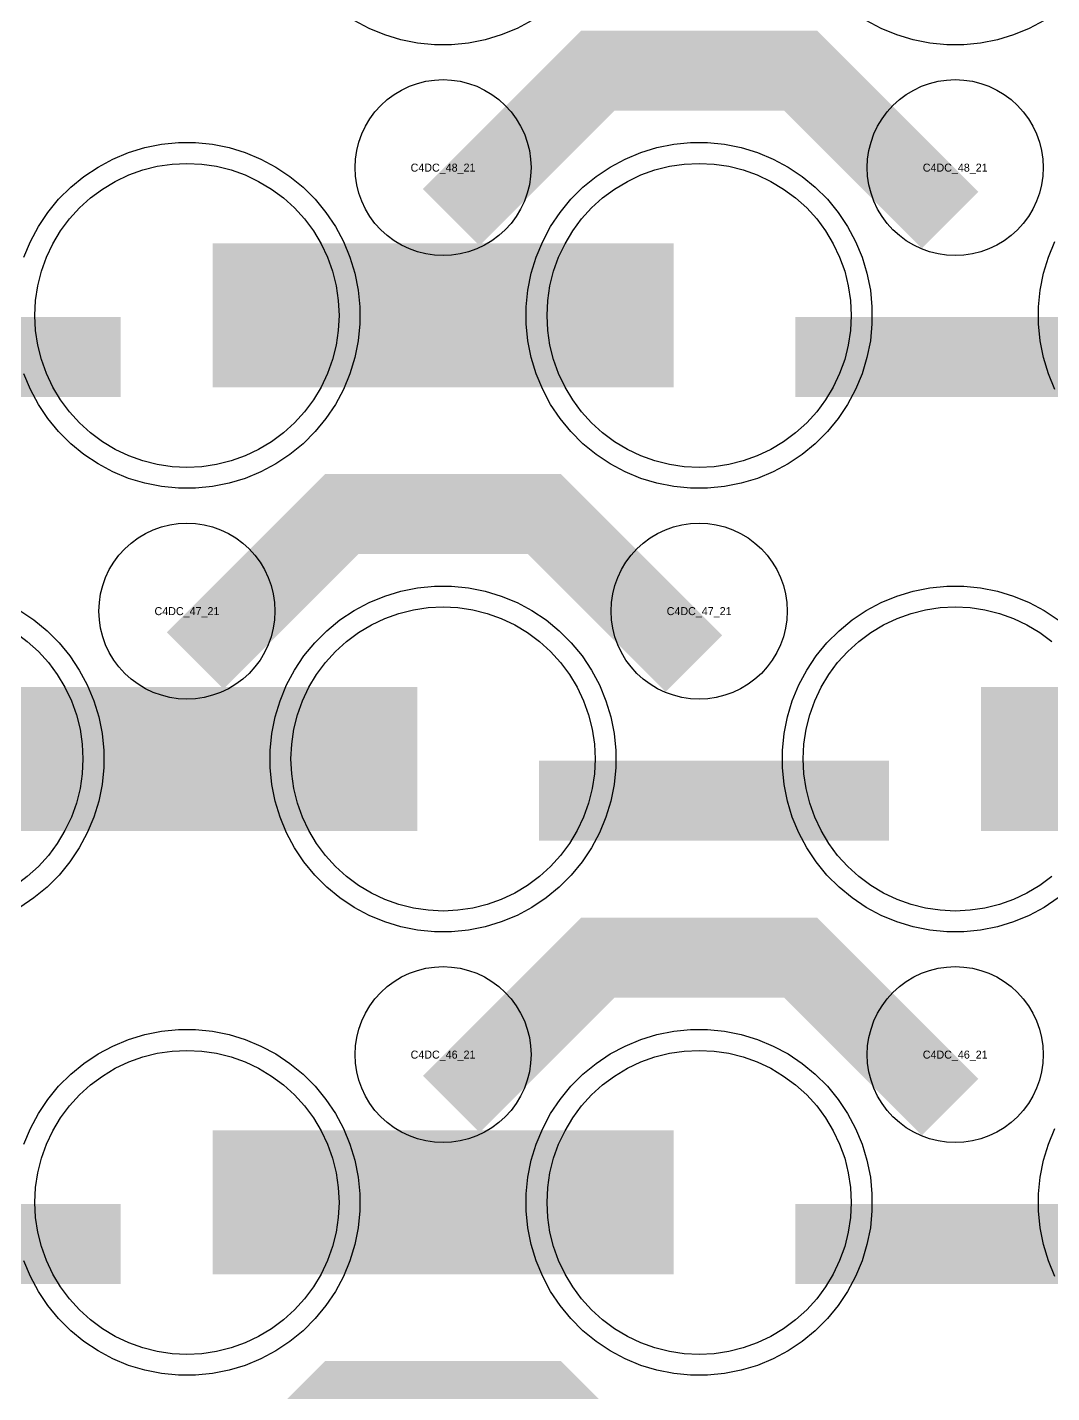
# Model space of a CAD drawing. Extents: x -11880 to 11880, y -14992 to 14992.
# Drawn here: x -5329.9 to -5009.9, y -8525.1 to -8098.5 of the extents above; entities that cross this region are included whole.
import ezdxf
from ezdxf.enums import TextEntityAlignment as Align

# ---------------------------------------------------------------- set-up
doc = ezdxf.new("R2010")
doc.units = 0
doc.header["$MEASUREMENT"] = 0
for name, color, linetype in [('GDS_775_DT_237', 138, 'CONTINUOUS'), ('RDL1_FS', 34, 'CONTINUOUS'), ('RDL_BS', 160, 'CONTINUOUS')]:
    doc.layers.add(name, color=color, linetype=linetype)

msp = doc.modelspace()

# ---------------------------------------------------------------- linework, layer by layer
at = {"layer": 'RDL1_FS', "color": 240, "true_color": 0xed1f24}
for points in [[(-5280, -8235.999), (-5284.657, -8235.77), (-5289.268, -8235.086), (-5293.791, -8233.954), (-5298.181, -8232.382), (-5302.395, -8230.39), (-5306.395, -8227.992), (-5310.14, -8225.214), (-5313.594, -8222.084), (-5316.724, -8218.63), (-5319.502, -8214.885), (-5321.9, -8210.885), (-5323.892, -8206.671), (-5325.464, -8202.281), (-5326.596, -8197.758), (-5327.28, -8193.147), (-5327.509, -8188.49), (-5327.28, -8183.833), (-5326.596, -8179.222), (-5325.464, -8174.699), (-5323.892, -8170.309), (-5321.9, -8166.095), (-5319.502, -8162.095), (-5316.724, -8158.35), (-5313.594, -8154.896), (-5310.14, -8151.766), (-5306.395, -8148.988), (-5302.395, -8146.59), (-5298.181, -8144.598), (-5293.791, -8143.026), (-5289.268, -8141.894), (-5284.657, -8141.21), (-5280, -8140.981), (-5275.343, -8141.21), (-5270.732, -8141.894), (-5266.209, -8143.026), (-5261.819, -8144.598), (-5257.605, -8146.59), (-5253.605, -8148.988), (-5249.86, -8151.766), (-5246.406, -8154.896), (-5243.276, -8158.35), (-5240.498, -8162.095), (-5238.1, -8166.095), (-5236.108, -8170.309), (-5234.536, -8174.699), (-5233.404, -8179.222), (-5232.72, -8183.833), (-5232.491, -8188.49), (-5232.72, -8193.147), (-5233.404, -8197.758), (-5234.536, -8202.281), (-5236.108, -8206.671), (-5238.1, -8210.885), (-5240.498, -8214.885), (-5243.276, -8218.63), (-5246.406, -8222.084), (-5249.86, -8225.214), (-5253.605, -8227.992), (-5257.605, -8230.39), (-5261.819, -8232.382), (-5266.209, -8233.954), (-5270.732, -8235.086), (-5275.343, -8235.77)], [(-5120, -8235.999), (-5124.657, -8235.77), (-5129.268, -8235.086), (-5133.791, -8233.954), (-5138.181, -8232.382), (-5142.395, -8230.39), (-5146.395, -8227.992), (-5150.14, -8225.214), (-5153.594, -8222.084), (-5156.724, -8218.63), (-5159.502, -8214.885), (-5161.9, -8210.885), (-5163.892, -8206.671), (-5165.464, -8202.281), (-5166.596, -8197.758), (-5167.28, -8193.147), (-5167.509, -8188.49), (-5167.28, -8183.833), (-5166.596, -8179.222), (-5165.464, -8174.699), (-5163.892, -8170.309), (-5161.9, -8166.095), (-5159.502, -8162.095), (-5156.724, -8158.35), (-5153.594, -8154.896), (-5150.14, -8151.766), (-5146.395, -8148.988), (-5142.395, -8146.59), (-5138.181, -8144.598), (-5133.791, -8143.026), (-5129.268, -8141.894), (-5124.657, -8141.21), (-5120, -8140.981), (-5115.343, -8141.21), (-5110.732, -8141.894), (-5106.209, -8143.026), (-5101.819, -8144.598), (-5097.605, -8146.59), (-5093.605, -8148.988), (-5089.86, -8151.766), (-5086.406, -8154.896), (-5083.276, -8158.35), (-5080.498, -8162.095), (-5078.1, -8166.095), (-5076.108, -8170.309), (-5074.536, -8174.699), (-5073.404, -8179.222), (-5072.72, -8183.833), (-5072.491, -8188.49), (-5072.72, -8193.147), (-5073.404, -8197.758), (-5074.536, -8202.281), (-5076.108, -8206.671), (-5078.1, -8210.885), (-5080.498, -8214.885), (-5083.276, -8218.63), (-5086.406, -8222.084), (-5089.86, -8225.214), (-5093.605, -8227.992), (-5097.605, -8230.39), (-5101.819, -8232.382), (-5106.209, -8233.954), (-5110.732, -8235.086), (-5115.343, -8235.77)], [(-5200, -8374.564), (-5204.657, -8374.335), (-5209.268, -8373.651), (-5213.791, -8372.519), (-5218.181, -8370.947), (-5222.395, -8368.955), (-5226.395, -8366.557), (-5230.14, -8363.779), (-5233.594, -8360.649), (-5236.724, -8357.195), (-5239.502, -8353.45), (-5241.9, -8349.45), (-5243.892, -8345.236), (-5245.464, -8340.846), (-5246.596, -8336.323), (-5247.28, -8331.712), (-5247.509, -8327.055), (-5247.28, -8322.398), (-5246.596, -8317.787), (-5245.464, -8313.264), (-5243.892, -8308.874), (-5241.9, -8304.66), (-5239.502, -8300.66), (-5236.724, -8296.915), (-5233.594, -8293.461), (-5230.14, -8290.331), (-5226.395, -8287.553), (-5222.395, -8285.155), (-5218.181, -8283.163), (-5213.791, -8281.591), (-5209.268, -8280.459), (-5204.657, -8279.775), (-5200, -8279.546), (-5195.343, -8279.775), (-5190.732, -8280.459), (-5186.209, -8281.591), (-5181.819, -8283.163), (-5177.605, -8285.155), (-5173.605, -8287.553), (-5169.86, -8290.331), (-5166.406, -8293.461), (-5163.276, -8296.915), (-5160.498, -8300.66), (-5158.1, -8304.66), (-5156.108, -8308.874), (-5154.536, -8313.264), (-5153.404, -8317.787), (-5152.72, -8322.398), (-5152.491, -8327.055), (-5152.72, -8331.712), (-5153.404, -8336.323), (-5154.536, -8340.846), (-5156.108, -8345.236), (-5158.1, -8349.45), (-5160.498, -8353.45), (-5163.276, -8357.195), (-5166.406, -8360.649), (-5169.86, -8363.779), (-5173.605, -8366.557), (-5177.605, -8368.955), (-5181.819, -8370.947), (-5186.209, -8372.519), (-5190.732, -8373.651), (-5195.343, -8374.335)]]:
    msp.add_lwpolyline(points, close=True, dxfattribs=at)
for points in [[(-5271.998, -8188.49, 45, 45, 0), (-5199.998, -8188.49, 45, 45, 0)], [(-5199.998, -8188.49, 45, 45, 0), (-5127.998, -8188.49, 45, 45, 0)], [(-5351.998, -8327.055, 45, 45, 0), (-5279.998, -8327.055, 45, 45, 0)], [(-5279.998, -8327.055, 45, 45, 0), (-5207.998, -8327.055, 45, 45, 0)], [(-5031.998, -8327.055, 45, 45, 0), (-4959.998, -8327.055, 45, 45, 0)]]:
    msp.add_lwpolyline(points, format="xyseb", dxfattribs=at)
for points in [[(-5009.86, -8363.779), (-5013.605, -8366.557), (-5017.605, -8368.955), (-5021.819, -8370.947), (-5026.209, -8372.519), (-5030.732, -8373.651), (-5035.343, -8374.335), (-5040, -8374.564), (-5044.657, -8374.335), (-5049.268, -8373.651), (-5053.791, -8372.519), (-5058.181, -8370.947), (-5062.395, -8368.955), (-5066.395, -8366.557), (-5070.14, -8363.779), (-5073.594, -8360.649), (-5076.724, -8357.195), (-5079.502, -8353.45), (-5081.9, -8349.45), (-5083.892, -8345.236), (-5085.464, -8340.846), (-5086.596, -8336.323), (-5087.28, -8331.712), (-5087.509, -8327.055), (-5087.28, -8322.398), (-5086.596, -8317.787), (-5085.464, -8313.264), (-5083.892, -8308.874), (-5081.9, -8304.66), (-5079.502, -8300.66), (-5076.724, -8296.915), (-5073.594, -8293.461), (-5070.14, -8290.331), (-5066.395, -8287.553), (-5062.395, -8285.155), (-5058.181, -8283.163), (-5053.791, -8281.591), (-5049.268, -8280.459), (-5044.657, -8279.775), (-5040, -8279.546), (-5035.343, -8279.775), (-5030.732, -8280.459), (-5026.209, -8281.591), (-5021.819, -8283.163), (-5017.605, -8285.155), (-5013.605, -8287.553), (-5009.86, -8290.331)], [(-5333.605, -8287.553), (-5329.86, -8290.331), (-5326.406, -8293.461), (-5323.276, -8296.915), (-5320.498, -8300.66), (-5318.1, -8304.66), (-5316.108, -8308.874), (-5314.536, -8313.264), (-5313.404, -8317.787), (-5312.72, -8322.398), (-5312.491, -8327.055), (-5312.72, -8331.712), (-5313.404, -8336.323), (-5314.536, -8340.846), (-5316.108, -8345.236), (-5318.1, -8349.45), (-5320.498, -8353.45), (-5323.276, -8357.195), (-5326.406, -8360.649), (-5329.86, -8363.779), (-5333.605, -8366.557)]]:
    msp.add_lwpolyline(points, dxfattribs=at)
at = {"layer": 'RDL1_FS'}
for points in [[(-5280, -8513.124), (-5284.657, -8512.895), (-5289.268, -8512.211), (-5293.791, -8511.079), (-5298.181, -8509.507), (-5302.395, -8507.515), (-5306.395, -8505.117), (-5310.14, -8502.339), (-5313.594, -8499.209), (-5316.724, -8495.755), (-5319.502, -8492.01), (-5321.9, -8488.01), (-5323.892, -8483.796), (-5325.464, -8479.406), (-5326.596, -8474.883), (-5327.28, -8470.272), (-5327.509, -8465.615), (-5327.28, -8460.958), (-5326.596, -8456.347), (-5325.464, -8451.824), (-5323.892, -8447.434), (-5321.9, -8443.22), (-5319.502, -8439.22), (-5316.724, -8435.475), (-5313.594, -8432.021), (-5310.14, -8428.891), (-5306.395, -8426.113), (-5302.395, -8423.715), (-5298.181, -8421.723), (-5293.791, -8420.151), (-5289.268, -8419.019), (-5284.657, -8418.335), (-5280, -8418.106), (-5275.343, -8418.335), (-5270.732, -8419.019), (-5266.209, -8420.151), (-5261.819, -8421.723), (-5257.605, -8423.715), (-5253.605, -8426.113), (-5249.86, -8428.891), (-5246.406, -8432.021), (-5243.276, -8435.475), (-5240.498, -8439.22), (-5238.1, -8443.22), (-5236.108, -8447.434), (-5234.536, -8451.824), (-5233.404, -8456.347), (-5232.72, -8460.958), (-5232.491, -8465.615), (-5232.72, -8470.272), (-5233.404, -8474.883), (-5234.536, -8479.406), (-5236.108, -8483.796), (-5238.1, -8488.01), (-5240.498, -8492.01), (-5243.276, -8495.755), (-5246.406, -8499.209), (-5249.86, -8502.339), (-5253.605, -8505.117), (-5257.605, -8507.515), (-5261.819, -8509.507), (-5266.209, -8511.079), (-5270.732, -8512.211), (-5275.343, -8512.895)], [(-5120, -8513.124), (-5124.657, -8512.895), (-5129.268, -8512.211), (-5133.791, -8511.079), (-5138.181, -8509.507), (-5142.395, -8507.515), (-5146.395, -8505.117), (-5150.14, -8502.339), (-5153.594, -8499.209), (-5156.724, -8495.755), (-5159.502, -8492.01), (-5161.9, -8488.01), (-5163.892, -8483.796), (-5165.464, -8479.406), (-5166.596, -8474.883), (-5167.28, -8470.272), (-5167.509, -8465.615), (-5167.28, -8460.958), (-5166.596, -8456.347), (-5165.464, -8451.824), (-5163.892, -8447.434), (-5161.9, -8443.22), (-5159.502, -8439.22), (-5156.724, -8435.475), (-5153.594, -8432.021), (-5150.14, -8428.891), (-5146.395, -8426.113), (-5142.395, -8423.715), (-5138.181, -8421.723), (-5133.791, -8420.151), (-5129.268, -8419.019), (-5124.657, -8418.335), (-5120, -8418.106), (-5115.343, -8418.335), (-5110.732, -8419.019), (-5106.209, -8420.151), (-5101.819, -8421.723), (-5097.605, -8423.715), (-5093.605, -8426.113), (-5089.86, -8428.891), (-5086.406, -8432.021), (-5083.276, -8435.475), (-5080.498, -8439.22), (-5078.1, -8443.22), (-5076.108, -8447.434), (-5074.536, -8451.824), (-5073.404, -8456.347), (-5072.72, -8460.958), (-5072.491, -8465.615), (-5072.72, -8470.272), (-5073.404, -8474.883), (-5074.536, -8479.406), (-5076.108, -8483.796), (-5078.1, -8488.01), (-5080.498, -8492.01), (-5083.276, -8495.755), (-5086.406, -8499.209), (-5089.86, -8502.339), (-5093.605, -8505.117), (-5097.605, -8507.515), (-5101.819, -8509.507), (-5106.209, -8511.079), (-5110.732, -8512.211), (-5115.343, -8512.895)]]:
    msp.add_lwpolyline(points, close=True, dxfattribs=at)
for points in [[(-5271.998, -8465.615, 45, 45, 0), (-5199.998, -8465.615, 45, 45, 0)], [(-5199.998, -8465.615, 45, 45, 0), (-5127.998, -8465.615, 45, 45, 0)]]:
    msp.add_lwpolyline(points, format="xyseb", dxfattribs=at)
at = {"layer": 'RDL_BS'}
for points in [[(-5172.223, -8096.308), (-5176.885, -8098.8), (-5181.795, -8100.831), (-5186.835, -8102.362), (-5192.062, -8103.408), (-5197.356, -8103.925), (-5202.644, -8103.925), (-5207.938, -8103.408), (-5213.165, -8102.362), (-5218.205, -8100.831), (-5223.115, -8098.8), (-5227.777, -8096.308)], [(-5012.223, -8096.308), (-5016.885, -8098.8), (-5021.795, -8100.831), (-5026.835, -8102.362), (-5032.062, -8103.408), (-5037.356, -8103.925), (-5042.644, -8103.925), (-5047.938, -8103.408), (-5053.165, -8102.362), (-5058.205, -8100.831), (-5063.115, -8098.8), (-5067.777, -8096.308)], [(-5330.906, -8447.41), (-5328.875, -8442.5), (-5326.383, -8437.838), (-5323.436, -8433.424), (-5320.074, -8429.323), (-5316.292, -8425.541), (-5312.191, -8422.179), (-5307.777, -8419.232), (-5303.115, -8416.74), (-5298.205, -8414.709), (-5293.165, -8413.178), (-5287.938, -8412.132), (-5282.644, -8411.615), (-5277.356, -8411.615), (-5272.062, -8412.132), (-5266.835, -8413.178), (-5261.795, -8414.709), (-5256.885, -8416.74), (-5252.223, -8419.232), (-5247.809, -8422.179), (-5243.708, -8425.541), (-5239.926, -8429.323), (-5236.564, -8433.424), (-5233.617, -8437.838), (-5231.125, -8442.5), (-5229.094, -8447.41), (-5227.563, -8452.45), (-5226.517, -8457.677), (-5226, -8462.971), (-5226, -8468.259), (-5226.517, -8473.553), (-5227.563, -8478.78), (-5229.094, -8483.82), (-5231.125, -8488.73), (-5233.617, -8493.392), (-5236.564, -8497.806), (-5239.926, -8501.907), (-5243.708, -8505.689), (-5247.809, -8509.051), (-5252.223, -8511.998), (-5256.885, -8514.49), (-5261.795, -8516.521), (-5266.835, -8518.052), (-5272.062, -8519.098), (-5277.356, -8519.615), (-5282.644, -8519.615), (-5287.938, -8519.098), (-5293.165, -8518.052), (-5298.205, -8516.521), (-5303.115, -8514.49), (-5307.777, -8511.998), (-5312.191, -8509.051), (-5316.292, -8505.689), (-5320.074, -8501.907), (-5323.436, -8497.806), (-5326.383, -8493.392), (-5328.875, -8488.73), (-5330.906, -8483.82)], [(-5008.875, -8488.73), (-5010.906, -8483.82), (-5012.437, -8478.78), (-5013.483, -8473.553), (-5014, -8468.259), (-5014, -8462.971), (-5013.483, -8457.677), (-5012.437, -8452.45), (-5010.906, -8447.41), (-5008.875, -8442.5)]]:
    msp.add_lwpolyline(points, dxfattribs=at)
for points in [[(-5197.438, -8157.804, 25, 25, 0), (-5151.623, -8111.989, 25, 25, 0), (-5118.07, -8111.989, 25, 25, 0)], [(-5041.599, -8158.703, 25, 25, 0), (-5088.313, -8111.989, 25, 25, 0), (-5118.071, -8111.989, 25, 25, 0)], [(-5277.438, -8296.369, 25, 25, 0), (-5231.623, -8250.554, 25, 25, 0), (-5198.07, -8250.554, 25, 25, 0)], [(-5121.599, -8297.268, 25, 25, 0), (-5168.313, -8250.554, 25, 25, 0), (-5198.071, -8250.554, 25, 25, 0)], [(-5197.438, -8434.929, 25, 25, 0), (-5151.623, -8389.114, 25, 25, 0), (-5118.07, -8389.114, 25, 25, 0)], [(-5041.599, -8435.828, 25, 25, 0), (-5088.313, -8389.114, 25, 25, 0), (-5118.071, -8389.114, 25, 25, 0)], [(-5409.984, -8478.628, 25, 25, 0), (-5300.719, -8478.628, 25, 25, 0)], [(-5089.984, -8478.628, 25, 25, 0), (-4980.719, -8478.628, 25, 25, 0)], [(-5200, -8629.18, 25, 25, 0), (-5200, -8515.179, 25, 25, 0)], [(-5277.438, -8573.494, 25, 25, 0), (-5231.623, -8527.679, 25, 25, 0), (-5198.07, -8527.679, 25, 25, 0)], [(-5121.599, -8574.393, 25, 25, 0), (-5168.313, -8527.679, 25, 25, 0), (-5198.071, -8527.679, 25, 25, 0)]]:
    msp.add_lwpolyline(points, format="xyseb", dxfattribs=at)
for points in [[(-5200, -8169.796), (-5202.693, -8169.664), (-5205.365, -8169.268), (-5207.984, -8168.611), (-5210.519, -8167.704), (-5212.956, -8166.552), (-5215.28, -8165.159), (-5217.443, -8163.556), (-5219.442, -8161.744), (-5221.254, -8159.745), (-5222.857, -8157.582), (-5224.25, -8155.258), (-5225.402, -8152.821), (-5226.309, -8150.286), (-5226.966, -8147.667), (-5227.362, -8144.995), (-5227.494, -8142.302), (-5227.362, -8139.609), (-5226.966, -8136.937), (-5226.309, -8134.318), (-5225.402, -8131.783), (-5224.25, -8129.346), (-5222.857, -8127.022), (-5221.254, -8124.859), (-5219.442, -8122.86), (-5217.443, -8121.048), (-5215.28, -8119.445), (-5212.956, -8118.052), (-5210.519, -8116.9), (-5207.984, -8115.993), (-5205.365, -8115.336), (-5202.693, -8114.94), (-5200, -8114.808), (-5197.307, -8114.94), (-5194.635, -8115.336), (-5192.016, -8115.993), (-5189.481, -8116.9), (-5187.044, -8118.052), (-5184.72, -8119.445), (-5182.557, -8121.048), (-5180.558, -8122.86), (-5178.746, -8124.859), (-5177.143, -8127.022), (-5175.75, -8129.346), (-5174.598, -8131.783), (-5173.691, -8134.318), (-5173.034, -8136.937), (-5172.638, -8139.609), (-5172.506, -8142.302), (-5172.638, -8144.995), (-5173.034, -8147.667), (-5173.691, -8150.286), (-5174.598, -8152.821), (-5175.75, -8155.258), (-5177.143, -8157.582), (-5178.746, -8159.745), (-5180.558, -8161.744), (-5182.557, -8163.556), (-5184.72, -8165.159), (-5187.044, -8166.552), (-5189.481, -8167.704), (-5192.016, -8168.611), (-5194.635, -8169.268), (-5197.307, -8169.664)], [(-5040, -8169.796), (-5042.693, -8169.664), (-5045.365, -8169.268), (-5047.984, -8168.611), (-5050.519, -8167.704), (-5052.956, -8166.552), (-5055.28, -8165.159), (-5057.443, -8163.556), (-5059.442, -8161.744), (-5061.254, -8159.745), (-5062.857, -8157.582), (-5064.25, -8155.258), (-5065.402, -8152.821), (-5066.309, -8150.286), (-5066.966, -8147.667), (-5067.362, -8144.995), (-5067.494, -8142.302), (-5067.362, -8139.609), (-5066.966, -8136.937), (-5066.309, -8134.318), (-5065.402, -8131.783), (-5064.25, -8129.346), (-5062.857, -8127.022), (-5061.254, -8124.859), (-5059.442, -8122.86), (-5057.443, -8121.048), (-5055.28, -8119.445), (-5052.956, -8118.052), (-5050.519, -8116.9), (-5047.984, -8115.993), (-5045.365, -8115.336), (-5042.693, -8114.94), (-5040, -8114.808), (-5037.307, -8114.94), (-5034.635, -8115.336), (-5032.016, -8115.993), (-5029.481, -8116.9), (-5027.044, -8118.052), (-5024.72, -8119.445), (-5022.557, -8121.048), (-5020.558, -8122.86), (-5018.746, -8124.859), (-5017.143, -8127.022), (-5015.75, -8129.346), (-5014.598, -8131.783), (-5013.691, -8134.318), (-5013.034, -8136.937), (-5012.638, -8139.609), (-5012.506, -8142.302), (-5012.638, -8144.995), (-5013.034, -8147.667), (-5013.691, -8150.286), (-5014.598, -8152.821), (-5015.75, -8155.258), (-5017.143, -8157.582), (-5018.746, -8159.745), (-5020.558, -8161.744), (-5022.557, -8163.556), (-5024.72, -8165.159), (-5027.044, -8166.552), (-5029.481, -8167.704), (-5032.016, -8168.611), (-5034.635, -8169.268), (-5037.307, -8169.664)], [(-5280, -8308.361), (-5282.693, -8308.229), (-5285.365, -8307.833), (-5287.984, -8307.176), (-5290.519, -8306.269), (-5292.956, -8305.117), (-5295.28, -8303.724), (-5297.443, -8302.121), (-5299.442, -8300.309), (-5301.254, -8298.31), (-5302.857, -8296.147), (-5304.25, -8293.823), (-5305.402, -8291.386), (-5306.309, -8288.851), (-5306.966, -8286.232), (-5307.362, -8283.56), (-5307.494, -8280.867), (-5307.362, -8278.174), (-5306.966, -8275.502), (-5306.309, -8272.883), (-5305.402, -8270.348), (-5304.25, -8267.911), (-5302.857, -8265.587), (-5301.254, -8263.424), (-5299.442, -8261.425), (-5297.443, -8259.613), (-5295.28, -8258.01), (-5292.956, -8256.617), (-5290.519, -8255.465), (-5287.984, -8254.558), (-5285.365, -8253.901), (-5282.693, -8253.505), (-5280, -8253.373), (-5277.307, -8253.505), (-5274.635, -8253.901), (-5272.016, -8254.558), (-5269.481, -8255.465), (-5267.044, -8256.617), (-5264.72, -8258.01), (-5262.557, -8259.613), (-5260.558, -8261.425), (-5258.746, -8263.424), (-5257.143, -8265.587), (-5255.75, -8267.911), (-5254.598, -8270.348), (-5253.691, -8272.883), (-5253.034, -8275.502), (-5252.638, -8278.174), (-5252.506, -8280.867), (-5252.638, -8283.56), (-5253.034, -8286.232), (-5253.691, -8288.851), (-5254.598, -8291.386), (-5255.75, -8293.823), (-5257.143, -8296.147), (-5258.746, -8298.31), (-5260.558, -8300.309), (-5262.557, -8302.121), (-5264.72, -8303.724), (-5267.044, -8305.117), (-5269.481, -8306.269), (-5272.016, -8307.176), (-5274.635, -8307.833), (-5277.307, -8308.229)], [(-5120, -8308.361), (-5122.693, -8308.229), (-5125.365, -8307.833), (-5127.984, -8307.176), (-5130.519, -8306.269), (-5132.956, -8305.117), (-5135.28, -8303.724), (-5137.443, -8302.121), (-5139.442, -8300.309), (-5141.254, -8298.31), (-5142.857, -8296.147), (-5144.25, -8293.823), (-5145.402, -8291.386), (-5146.309, -8288.851), (-5146.966, -8286.232), (-5147.362, -8283.56), (-5147.494, -8280.867), (-5147.362, -8278.174), (-5146.966, -8275.502), (-5146.309, -8272.883), (-5145.402, -8270.348), (-5144.25, -8267.911), (-5142.857, -8265.587), (-5141.254, -8263.424), (-5139.442, -8261.425), (-5137.443, -8259.613), (-5135.28, -8258.01), (-5132.956, -8256.617), (-5130.519, -8255.465), (-5127.984, -8254.558), (-5125.365, -8253.901), (-5122.693, -8253.505), (-5120, -8253.373), (-5117.307, -8253.505), (-5114.635, -8253.901), (-5112.016, -8254.558), (-5109.481, -8255.465), (-5107.044, -8256.617), (-5104.72, -8258.01), (-5102.557, -8259.613), (-5100.558, -8261.425), (-5098.746, -8263.424), (-5097.143, -8265.587), (-5095.75, -8267.911), (-5094.598, -8270.348), (-5093.691, -8272.883), (-5093.034, -8275.502), (-5092.638, -8278.174), (-5092.506, -8280.867), (-5092.638, -8283.56), (-5093.034, -8286.232), (-5093.691, -8288.851), (-5094.598, -8291.386), (-5095.75, -8293.823), (-5097.143, -8296.147), (-5098.746, -8298.31), (-5100.558, -8300.309), (-5102.557, -8302.121), (-5104.72, -8303.724), (-5107.044, -8305.117), (-5109.481, -8306.269), (-5112.016, -8307.176), (-5114.635, -8307.833), (-5117.307, -8308.229)], [(-5200, -8446.921), (-5202.693, -8446.789), (-5205.365, -8446.393), (-5207.984, -8445.736), (-5210.519, -8444.829), (-5212.956, -8443.677), (-5215.28, -8442.284), (-5217.443, -8440.681), (-5219.442, -8438.869), (-5221.254, -8436.87), (-5222.857, -8434.707), (-5224.25, -8432.383), (-5225.402, -8429.946), (-5226.309, -8427.411), (-5226.966, -8424.792), (-5227.362, -8422.12), (-5227.494, -8419.427), (-5227.362, -8416.734), (-5226.966, -8414.062), (-5226.309, -8411.443), (-5225.402, -8408.908), (-5224.25, -8406.471), (-5222.857, -8404.147), (-5221.254, -8401.984), (-5219.442, -8399.985), (-5217.443, -8398.173), (-5215.28, -8396.57), (-5212.956, -8395.177), (-5210.519, -8394.025), (-5207.984, -8393.118), (-5205.365, -8392.461), (-5202.693, -8392.065), (-5200, -8391.933), (-5197.307, -8392.065), (-5194.635, -8392.461), (-5192.016, -8393.118), (-5189.481, -8394.025), (-5187.044, -8395.177), (-5184.72, -8396.57), (-5182.557, -8398.173), (-5180.558, -8399.985), (-5178.746, -8401.984), (-5177.143, -8404.147), (-5175.75, -8406.471), (-5174.598, -8408.908), (-5173.691, -8411.443), (-5173.034, -8414.062), (-5172.638, -8416.734), (-5172.506, -8419.427), (-5172.638, -8422.12), (-5173.034, -8424.792), (-5173.691, -8427.411), (-5174.598, -8429.946), (-5175.75, -8432.383), (-5177.143, -8434.707), (-5178.746, -8436.87), (-5180.558, -8438.869), (-5182.557, -8440.681), (-5184.72, -8442.284), (-5187.044, -8443.677), (-5189.481, -8444.829), (-5192.016, -8445.736), (-5194.635, -8446.393), (-5197.307, -8446.789)], [(-5040, -8446.921), (-5042.693, -8446.789), (-5045.365, -8446.393), (-5047.984, -8445.736), (-5050.519, -8444.829), (-5052.956, -8443.677), (-5055.28, -8442.284), (-5057.443, -8440.681), (-5059.442, -8438.869), (-5061.254, -8436.87), (-5062.857, -8434.707), (-5064.25, -8432.383), (-5065.402, -8429.946), (-5066.309, -8427.411), (-5066.966, -8424.792), (-5067.362, -8422.12), (-5067.494, -8419.427), (-5067.362, -8416.734), (-5066.966, -8414.062), (-5066.309, -8411.443), (-5065.402, -8408.908), (-5064.25, -8406.471), (-5062.857, -8404.147), (-5061.254, -8401.984), (-5059.442, -8399.985), (-5057.443, -8398.173), (-5055.28, -8396.57), (-5052.956, -8395.177), (-5050.519, -8394.025), (-5047.984, -8393.118), (-5045.365, -8392.461), (-5042.693, -8392.065), (-5040, -8391.933), (-5037.307, -8392.065), (-5034.635, -8392.461), (-5032.016, -8393.118), (-5029.481, -8394.025), (-5027.044, -8395.177), (-5024.72, -8396.57), (-5022.557, -8398.173), (-5020.558, -8399.985), (-5018.746, -8401.984), (-5017.143, -8404.147), (-5015.75, -8406.471), (-5014.598, -8408.908), (-5013.691, -8411.443), (-5013.034, -8414.062), (-5012.638, -8416.734), (-5012.506, -8419.427), (-5012.638, -8422.12), (-5013.034, -8424.792), (-5013.691, -8427.411), (-5014.598, -8429.946), (-5015.75, -8432.383), (-5017.143, -8434.707), (-5018.746, -8436.87), (-5020.558, -8438.869), (-5022.557, -8440.681), (-5024.72, -8442.284), (-5027.044, -8443.677), (-5029.481, -8444.829), (-5032.016, -8445.736), (-5034.635, -8446.393), (-5037.307, -8446.789)], [(-5122.644, -8519.615), (-5127.938, -8519.098), (-5133.165, -8518.052), (-5138.205, -8516.521), (-5143.115, -8514.49), (-5147.777, -8511.998), (-5152.191, -8509.051), (-5156.292, -8505.689), (-5160.074, -8501.907), (-5163.436, -8497.806), (-5166.383, -8493.392), (-5168.875, -8488.73), (-5170.906, -8483.82), (-5172.437, -8478.78), (-5173.483, -8473.553), (-5174, -8468.259), (-5174, -8462.971), (-5173.483, -8457.677), (-5172.437, -8452.45), (-5170.906, -8447.41), (-5168.875, -8442.5), (-5166.383, -8437.838), (-5163.436, -8433.424), (-5160.074, -8429.323), (-5156.292, -8425.541), (-5152.191, -8422.179), (-5147.777, -8419.232), (-5143.115, -8416.74), (-5138.205, -8414.709), (-5133.165, -8413.178), (-5127.938, -8412.132), (-5122.644, -8411.615), (-5117.356, -8411.615), (-5112.062, -8412.132), (-5106.835, -8413.178), (-5101.795, -8414.709), (-5096.885, -8416.74), (-5092.223, -8419.232), (-5087.809, -8422.179), (-5083.708, -8425.541), (-5079.926, -8429.323), (-5076.564, -8433.424), (-5073.617, -8437.838), (-5071.125, -8442.5), (-5069.094, -8447.41), (-5067.563, -8452.45), (-5066.517, -8457.677), (-5066, -8462.971), (-5066, -8468.259), (-5066.517, -8473.553), (-5067.563, -8478.78), (-5069.094, -8483.82), (-5071.125, -8488.73), (-5073.617, -8493.392), (-5076.564, -8497.806), (-5079.926, -8501.907), (-5083.708, -8505.689), (-5087.809, -8509.051), (-5092.223, -8511.998), (-5096.885, -8514.49), (-5101.795, -8516.521), (-5106.835, -8518.052), (-5112.062, -8519.098), (-5117.356, -8519.615)]]:
    msp.add_lwpolyline(points, close=True, dxfattribs=at)
at = {"layer": 'RDL_BS', "color": 240, "true_color": 0xed1f24}
for points in [[(-5330.906, -8170.285), (-5328.875, -8165.375), (-5326.383, -8160.713), (-5323.436, -8156.299), (-5320.074, -8152.198), (-5316.292, -8148.416), (-5312.191, -8145.054), (-5307.777, -8142.107), (-5303.115, -8139.615), (-5298.205, -8137.584), (-5293.165, -8136.053), (-5287.938, -8135.007), (-5282.644, -8134.49), (-5277.356, -8134.49), (-5272.062, -8135.007), (-5266.835, -8136.053), (-5261.795, -8137.584), (-5256.885, -8139.615), (-5252.223, -8142.107), (-5247.809, -8145.054), (-5243.708, -8148.416), (-5239.926, -8152.198), (-5236.564, -8156.299), (-5233.617, -8160.713), (-5231.125, -8165.375), (-5229.094, -8170.285), (-5227.563, -8175.325), (-5226.517, -8180.552), (-5226, -8185.846), (-5226, -8191.134), (-5226.517, -8196.428), (-5227.563, -8201.655), (-5229.094, -8206.695), (-5231.125, -8211.605), (-5233.617, -8216.267), (-5236.564, -8220.681), (-5239.926, -8224.782), (-5243.708, -8228.564), (-5247.809, -8231.926), (-5252.223, -8234.873), (-5256.885, -8237.365), (-5261.795, -8239.396), (-5266.835, -8240.927), (-5272.062, -8241.973), (-5277.356, -8242.49), (-5282.644, -8242.49), (-5287.938, -8241.973), (-5293.165, -8240.927), (-5298.205, -8239.396), (-5303.115, -8237.365), (-5307.777, -8234.873), (-5312.191, -8231.926), (-5316.292, -8228.564), (-5320.074, -8224.782), (-5323.436, -8220.681), (-5326.383, -8216.267), (-5328.875, -8211.605), (-5330.906, -8206.695)], [(-5008.875, -8211.605), (-5010.906, -8206.695), (-5012.437, -8201.655), (-5013.483, -8196.428), (-5014, -8191.134), (-5014, -8185.846), (-5013.483, -8180.552), (-5012.437, -8175.325), (-5010.906, -8170.285), (-5008.875, -8165.375)], [(-5007.809, -8370.491), (-5012.223, -8373.438), (-5016.885, -8375.93), (-5021.795, -8377.961), (-5026.835, -8379.492), (-5032.062, -8380.538), (-5037.356, -8381.055), (-5042.644, -8381.055), (-5047.938, -8380.538), (-5053.165, -8379.492), (-5058.205, -8377.961), (-5063.115, -8375.93), (-5067.777, -8373.438), (-5072.191, -8370.491), (-5076.292, -8367.129), (-5080.074, -8363.347), (-5083.436, -8359.246), (-5086.383, -8354.832), (-5088.875, -8350.17), (-5090.906, -8345.26), (-5092.437, -8340.22), (-5093.483, -8334.993), (-5094, -8329.699), (-5094, -8324.411), (-5093.483, -8319.117), (-5092.437, -8313.89), (-5090.906, -8308.85), (-5088.875, -8303.94), (-5086.383, -8299.278), (-5083.436, -8294.864), (-5080.074, -8290.763), (-5076.292, -8286.981), (-5072.191, -8283.619), (-5067.777, -8280.672), (-5063.115, -8278.18), (-5058.205, -8276.149), (-5053.165, -8274.618), (-5047.938, -8273.572), (-5042.644, -8273.055), (-5037.356, -8273.055), (-5032.062, -8273.572), (-5026.835, -8274.618), (-5021.795, -8276.149), (-5016.885, -8278.18), (-5012.223, -8280.672), (-5007.809, -8283.619)], [(-5332.223, -8280.672), (-5327.809, -8283.619), (-5323.708, -8286.981), (-5319.926, -8290.763), (-5316.564, -8294.864), (-5313.617, -8299.278), (-5311.125, -8303.94), (-5309.094, -8308.85), (-5307.563, -8313.89), (-5306.517, -8319.117), (-5306, -8324.411), (-5306, -8329.699), (-5306.517, -8334.993), (-5307.563, -8340.22), (-5309.094, -8345.26), (-5311.125, -8350.17), (-5313.617, -8354.832), (-5316.564, -8359.246), (-5319.926, -8363.347), (-5323.708, -8367.129), (-5327.809, -8370.491), (-5332.223, -8373.438)]]:
    msp.add_lwpolyline(points, dxfattribs=at)
for points in [[(-5122.644, -8242.49), (-5127.938, -8241.973), (-5133.165, -8240.927), (-5138.205, -8239.396), (-5143.115, -8237.365), (-5147.777, -8234.873), (-5152.191, -8231.926), (-5156.292, -8228.564), (-5160.074, -8224.782), (-5163.436, -8220.681), (-5166.383, -8216.267), (-5168.875, -8211.605), (-5170.906, -8206.695), (-5172.437, -8201.655), (-5173.483, -8196.428), (-5174, -8191.134), (-5174, -8185.846), (-5173.483, -8180.552), (-5172.437, -8175.325), (-5170.906, -8170.285), (-5168.875, -8165.375), (-5166.383, -8160.713), (-5163.436, -8156.299), (-5160.074, -8152.198), (-5156.292, -8148.416), (-5152.191, -8145.054), (-5147.777, -8142.107), (-5143.115, -8139.615), (-5138.205, -8137.584), (-5133.165, -8136.053), (-5127.938, -8135.007), (-5122.644, -8134.49), (-5117.356, -8134.49), (-5112.062, -8135.007), (-5106.835, -8136.053), (-5101.795, -8137.584), (-5096.885, -8139.615), (-5092.223, -8142.107), (-5087.809, -8145.054), (-5083.708, -8148.416), (-5079.926, -8152.198), (-5076.564, -8156.299), (-5073.617, -8160.713), (-5071.125, -8165.375), (-5069.094, -8170.285), (-5067.563, -8175.325), (-5066.517, -8180.552), (-5066, -8185.846), (-5066, -8191.134), (-5066.517, -8196.428), (-5067.563, -8201.655), (-5069.094, -8206.695), (-5071.125, -8211.605), (-5073.617, -8216.267), (-5076.564, -8220.681), (-5079.926, -8224.782), (-5083.708, -8228.564), (-5087.809, -8231.926), (-5092.223, -8234.873), (-5096.885, -8237.365), (-5101.795, -8239.396), (-5106.835, -8240.927), (-5112.062, -8241.973), (-5117.356, -8242.49)], [(-5202.644, -8381.055), (-5207.938, -8380.538), (-5213.165, -8379.492), (-5218.205, -8377.961), (-5223.115, -8375.93), (-5227.777, -8373.438), (-5232.191, -8370.491), (-5236.292, -8367.129), (-5240.074, -8363.347), (-5243.436, -8359.246), (-5246.383, -8354.832), (-5248.875, -8350.17), (-5250.906, -8345.26), (-5252.437, -8340.22), (-5253.483, -8334.993), (-5254, -8329.699), (-5254, -8324.411), (-5253.483, -8319.117), (-5252.437, -8313.89), (-5250.906, -8308.85), (-5248.875, -8303.94), (-5246.383, -8299.278), (-5243.436, -8294.864), (-5240.074, -8290.763), (-5236.292, -8286.981), (-5232.191, -8283.619), (-5227.777, -8280.672), (-5223.115, -8278.18), (-5218.205, -8276.149), (-5213.165, -8274.618), (-5207.938, -8273.572), (-5202.644, -8273.055), (-5197.356, -8273.055), (-5192.062, -8273.572), (-5186.835, -8274.618), (-5181.795, -8276.149), (-5176.885, -8278.18), (-5172.223, -8280.672), (-5167.809, -8283.619), (-5163.708, -8286.981), (-5159.926, -8290.763), (-5156.564, -8294.864), (-5153.617, -8299.278), (-5151.125, -8303.94), (-5149.094, -8308.85), (-5147.563, -8313.89), (-5146.517, -8319.117), (-5146, -8324.411), (-5146, -8329.699), (-5146.517, -8334.993), (-5147.563, -8340.22), (-5149.094, -8345.26), (-5151.125, -8350.17), (-5153.617, -8354.832), (-5156.564, -8359.246), (-5159.926, -8363.347), (-5163.708, -8367.129), (-5167.809, -8370.491), (-5172.223, -8373.438), (-5176.885, -8375.93), (-5181.795, -8377.961), (-5186.835, -8379.492), (-5192.062, -8380.538), (-5197.356, -8381.055)]]:
    msp.add_lwpolyline(points, close=True, dxfattribs=at)
for points in [[(-5409.984, -8201.503, 25, 25, 0), (-5300.719, -8201.503, 25, 25, 0)], [(-5089.984, -8201.503, 25, 25, 0), (-4980.719, -8201.503, 25, 25, 0)], [(-5169.984, -8340.068, 25, 25, 0), (-5060.719, -8340.068, 25, 25, 0)]]:
    msp.add_lwpolyline(points, format="xyseb", dxfattribs=at)

# ---------------------------------------------------------------- texts
at = {"layer": 'GDS_775_DT_237'}
for s, p in [('C4DC_48_21', (-5200, -8142.302)), ('C4DC_48_21', (-5200, -8142.302)), ('C4DC_48_21', (-5040, -8142.302)), ('C4DC_48_21', (-5040, -8142.302)), ('C4DC_47_21', (-5280, -8280.867)), ('C4DC_47_21', (-5280, -8280.867)), ('C4DC_47_21', (-5120, -8280.867)), ('C4DC_47_21', (-5120, -8280.867)), ('C4DC_46_21', (-5200, -8419.427)), ('C4DC_46_21', (-5200, -8419.427)), ('C4DC_46_21', (-5040, -8419.427)), ('C4DC_46_21', (-5040, -8419.427))]:
    msp.add_text(s, height=2.5, dxfattribs=at).set_placement(p, align=Align.MIDDLE_CENTER)

doc.saveas('drawing.dxf')
